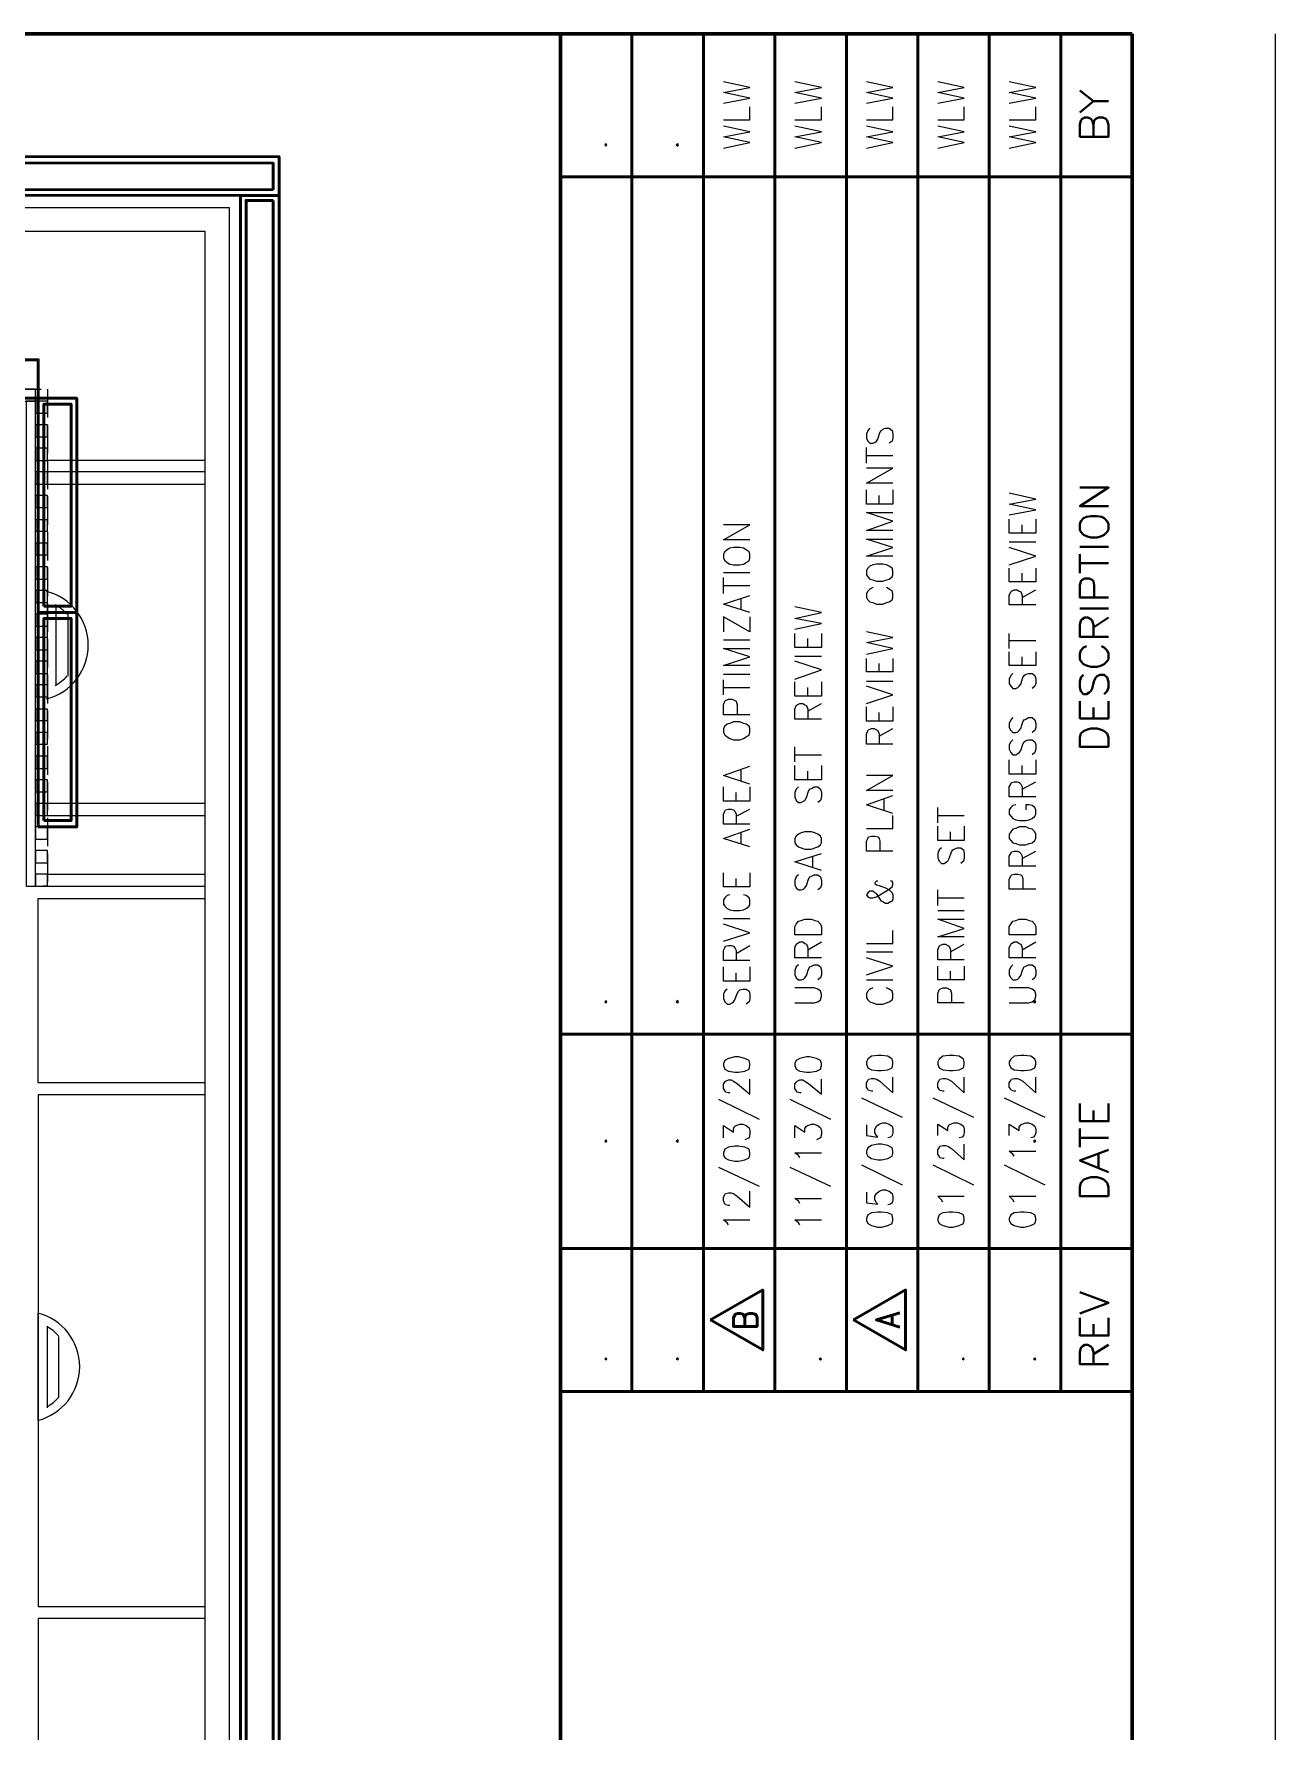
# Model space of a CAD drawing. Header units: inches. Extents: x 5 to 516, y -193 to 129.
# Drawn here: x 476.71 to 494.08, y -123.39 to -99.64 of the extents above; entities that cross this region are included whole.
import ezdxf

# ---------------------------------------------------------------- set-up
doc = ezdxf.new("R2010")
doc.units = ezdxf.units.IN
doc.header["$MEASUREMENT"] = 0
doc.linetypes.add('PDF_IMPORT', pattern=[1, 0.8, -0.2])
doc.layers.add('PDF10_Geometry', color=7, linetype='Continuous')

msp = doc.modelspace()

# ---------------------------------------------------------------- linework, layer by layer
at = {"layer": 'PDF10_Geometry', "lineweight": 60}
for points in [[(492.0841215, -99.6385468), (357.0896039, -99.6385468), (357.0896039, -189.6248923), (492.0841215, -189.6248923)], [(484.0844583, -99.6385333), (484.0844583, -189.6248788)], [(492.0841351, -99.6385333), (492.0841351, -189.6248788)]]:
    msp.add_lwpolyline(points, dxfattribs=at)
at = {"layer": 'PDF10_Geometry', "lineweight": 50}
for points in [[(485.0844185, -99.6385333), (485.0844185, -118.6377617)], [(486.0843779, -99.6385333), (486.0843779, -118.6377617)], [(487.0843373, -99.6385333), (487.0843373, -118.6377617)], [(488.0842967, -99.6385333), (488.0842967, -118.6377617)], [(489.0842561, -99.6385333), (489.0842561, -118.6377617)], [(490.0842155, -99.6385333), (490.0842155, -118.6377617)], [(491.0841757, -99.6385333), (491.0841757, -118.6377617)], [(484.0844583, -101.638452), (492.0841334, -101.638452)], [(484.0844583, -113.6379715), (492.0841334, -113.6379715)], [(484.0844583, -116.6378497), (492.0841334, -116.6378497)], [(486.6643543, -117.6078069), (486.6743539, -117.5678085), (486.6943531, -117.5578089), (486.7243519, -117.5478093), (486.7743499, -117.5478093), (486.8043487, -117.5578089), (486.8243478, -117.5678085), (486.8343474, -117.6078069), (486.8343474, -117.727802), (486.5043608, -117.727802), (486.5043608, -117.6078069), (486.52436, -117.5678085), (486.5343596, -117.5578089), (486.5643584, -117.5478093), (486.6043568, -117.5478093), (486.6343556, -117.5578089), (486.6443552, -117.5678085), (486.6643543, -117.6078069), (486.6643543, -117.727802)], [(488.8342662, -117.7377982), (488.5042796, -117.6378023), (488.8342662, -117.5378063)], [(488.7242707, -117.6977998), (488.7242707, -117.5678051)], [(484.0844583, -118.6377685), (492.0841334, -118.6377685)]]:
    msp.add_lwpolyline(points, dxfattribs=at)
at = {"layer": 'PDF10_Geometry', "lineweight": 13}
for points in [[(494.0840539, -99.6385333), (494.0840539, -189.6248788)], [(486.3643665, -100.6084973), (486.7343515, -100.5385001), (486.3643665, -100.4585034), (486.7343515, -100.3885062), (486.3643665, -100.3085094)], [(487.3643259, -100.6084973), (487.7343109, -100.5385001), (487.3643259, -100.4585034), (487.7343109, -100.3885062), (487.3643259, -100.3085094)], [(488.3642853, -100.6084973), (488.7342703, -100.5385001), (488.3642853, -100.4585034), (488.7342703, -100.3885062), (488.3642853, -100.3085094)], [(489.3642447, -100.6084973), (489.7342297, -100.5385001), (489.3642447, -100.4585034), (489.7342297, -100.3885062), (489.3642447, -100.3085094)], [(490.3642041, -100.6084973), (490.7341891, -100.5385001), (490.3642041, -100.4585034), (490.7341891, -100.3885062), (490.3642041, -100.3085094)], [(486.3643665, -100.8384845), (486.7343515, -100.8384845), (486.7343515, -100.6584918)], [(487.3643259, -100.8384845), (487.7343109, -100.8384845), (487.7343109, -100.6584918)], [(488.3642853, -100.8384845), (488.7342703, -100.8384845), (488.7342703, -100.6584918)], [(489.3642447, -100.8384845), (489.7342297, -100.8384845), (489.7342297, -100.6584918)], [(490.3642041, -100.8384845), (490.7341891, -100.8384845), (490.7341891, -100.6584918)], [(486.3643665, -101.2384683), (486.7343515, -101.1584715), (486.3643665, -101.0784748), (486.7343515, -101.0084776), (486.3643665, -100.9284809)], [(487.3643259, -101.2384683), (487.7343109, -101.1584715), (487.3643259, -101.0784748), (487.7343109, -101.0084776), (487.3643259, -100.9284809)], [(488.3642853, -101.2384683), (488.7342703, -101.1584715), (488.3642853, -101.0784748), (488.7342703, -101.0084776), (488.3642853, -100.9284809)], [(489.3642447, -101.2384683), (489.7342297, -101.1584715), (489.3642447, -101.0784748), (489.7342297, -101.0084776), (489.3642447, -100.9284809)], [(490.3642041, -101.2384683), (490.7341891, -101.1584715), (490.3642041, -101.0784748), (490.7341891, -101.0084776), (490.3642041, -100.9284809)], [(488.4142833, -105.1583091), (488.3842845, -105.1883079), (488.3642853, -105.2383058), (488.3642853, -105.2983034), (488.3842845, -105.3383018), (488.4142833, -105.3683006), (488.4542816, -105.3683006), (488.4842804, -105.358301), (488.5042796, -105.3383018), (488.5242788, -105.308303), (488.5542776, -105.2183067), (488.5742768, -105.1883079), (488.594276, -105.1683087), (488.6342743, -105.1583091), (488.6842723, -105.1583091), (488.7242707, -105.1883079), (488.7342703, -105.2383058), (488.7342703, -105.2983034), (488.7242707, -105.3383018), (488.6842723, -105.3683006)], [(488.3642853, -105.6482926), (488.3642853, -105.4283015)], [(488.3642853, -105.5382937), (488.7342703, -105.5382937)], [(488.7342703, -105.9282812), (488.3642853, -105.9282812), (488.7342703, -105.7182897), (488.3642853, -105.7182897)], [(488.7342703, -106.0182742), (488.7342703, -106.218266), (488.3642853, -106.218266), (488.3642853, -106.0182742)], [(488.544278, -106.218266), (488.544278, -106.0982709)], [(490.3642041, -106.3682633), (490.7341891, -106.2982662), (490.3642041, -106.2182694), (490.7341891, -106.1482723), (490.3642041, -106.0682755)], [(488.7342703, -106.5882544), (488.3642853, -106.5882544), (488.7342703, -106.4582597), (488.3642853, -106.3382646), (488.7342703, -106.3382646)], [(486.7343515, -106.7182457), (486.3643665, -106.7182457), (486.7343515, -106.5082543), (486.3643665, -106.5082543)], [(490.7341891, -106.4282609), (490.7341891, -106.6282528), (490.3642041, -106.6282528), (490.3642041, -106.4282609)], [(490.5441968, -106.6282528), (490.5441968, -106.5082577)], [(488.7342703, -106.9482398), (488.3642853, -106.9482398), (488.7342703, -106.8282447), (488.3642853, -106.7082495), (488.7342703, -106.7082495)], [(490.3642041, -106.7482479), (490.7341891, -106.7482479)], [(490.3642041, -107.0682349), (490.7341891, -106.9482398), (490.3642041, -106.8282447)], [(490.7341891, -107.1182329), (490.7341891, -107.3082252), (490.3642041, -107.3082252), (490.3642041, -107.1182329)], [(486.3643665, -107.1782271), (486.7343515, -107.1782271)], [(486.3643665, -107.4682187), (486.3643665, -107.2482276)], [(486.3643665, -107.3582198), (486.7343515, -107.3582198)], [(490.5441968, -107.3082252), (490.5441968, -107.18823)], [(486.7343515, -107.7382043), (486.3643665, -107.6182092), (486.7343515, -107.4982141)], [(486.6143564, -107.6882097), (486.6143564, -107.5382158)], [(488.4542816, -107.3882219), (488.4142833, -107.4082211), (488.3842845, -107.4382199), (488.3642853, -107.4682187), (488.3642853, -107.5282162), (488.3842845, -107.558215), (488.4142833, -107.5882138), (488.4542816, -107.5982134), (488.5042796, -107.6182126), (488.594276, -107.6182126), (488.6442739, -107.5982134), (488.6842723, -107.5882138), (488.7242707, -107.558215), (488.7342703, -107.5282162), (488.7342703, -107.4682187), (488.7242707, -107.4382199), (488.6842723, -107.4082211), (488.6442739, -107.3882219)], [(490.7341891, -107.6282122), (490.3642041, -107.6282122), (490.3642041, -107.4982175), (490.3842033, -107.4482195), (490.3942029, -107.4382199), (490.4342012, -107.4182207), (490.4741996, -107.4182207), (490.5041984, -107.4382199), (490.5241976, -107.4482195), (490.5441968, -107.4982175), (490.5441968, -107.6282122)], [(490.5441968, -107.5282162), (490.7341891, -107.4182207)], [(486.7343515, -107.7982019), (486.7343515, -108.0081934), (486.3643665, -107.7982019), (486.3643665, -108.0081934)], [(487.3643259, -107.9681984), (487.7343109, -107.8882016), (487.3643259, -107.8182045), (487.7343109, -107.7382077), (487.3643259, -107.658211)], [(487.7343109, -108.0281959), (487.7343109, -108.2281878), (487.3643259, -108.2281878), (487.3643259, -108.0281959)], [(488.3642853, -108.3181808), (488.7342703, -108.238184), (488.3642853, -108.1581873), (488.7342703, -108.0881901), (488.3642853, -108.0081934)], [(490.3642041, -108.238184), (490.3642041, -108.0281925)], [(486.3643665, -108.1181889), (486.7343515, -108.1181889)], [(486.7343515, -108.4781743), (486.3643665, -108.4781743), (486.7343515, -108.3581791), (486.3643665, -108.238184), (486.7343515, -108.238184)], [(487.5443186, -108.2281878), (487.5443186, -108.0981931)], [(490.3642041, -108.1281919), (490.7341891, -108.1281919)], [(490.7341891, -108.288182), (490.7341891, -108.4781743), (490.3642041, -108.4781743), (490.3642041, -108.288182)], [(487.3643259, -108.3481829), (487.7343109, -108.3481829)], [(487.3643259, -108.6681699), (487.7343109, -108.5381752), (487.3643259, -108.4181801)], [(488.7342703, -108.3781817), (488.7342703, -108.568174), (488.3642853, -108.568174), (488.3642853, -108.3781817)], [(488.544278, -108.568174), (488.544278, -108.4481789)], [(490.5441968, -108.4781743), (490.5441968, -108.3581791)], [(486.3643665, -108.5981694), (486.7343515, -108.5981694)], [(486.3643665, -108.888161), (486.3643665, -108.6781695)], [(486.3643665, -108.7881651), (486.7343515, -108.7881651)], [(487.7343109, -108.7081683), (487.7343109, -108.9081602), (487.3643259, -108.9081602), (487.3643259, -108.7081683)], [(487.5443186, -108.9081602), (487.5443186, -108.7881651)], [(488.3642853, -108.6981653), (488.7342703, -108.6981653)], [(488.3642853, -109.0081561), (488.7342703, -108.888161), (488.3642853, -108.7681659)], [(490.4142021, -108.5881732), (490.3842033, -108.618172), (490.3642041, -108.6681699), (490.3642041, -108.7281675), (490.3842033, -108.7681659), (490.4142021, -108.7981647), (490.4542004, -108.7981647), (490.4841992, -108.7881651), (490.5041984, -108.7681659), (490.5241976, -108.7381671), (490.5541964, -108.6481708), (490.5741956, -108.618172), (490.5941947, -108.5981728), (490.6341931, -108.5881732), (490.6841911, -108.5881732), (490.7241895, -108.618172), (490.7341891, -108.6681699), (490.7341891, -108.7281675), (490.7241895, -108.7681659), (490.6841911, -108.7981647)], [(486.7343515, -109.1681496), (486.3643665, -109.1681496), (486.3643665, -109.0281553), (486.3843657, -108.9781574), (486.3943653, -108.9681578), (486.4343637, -108.9481586), (486.4843616, -108.9481586), (486.52436, -108.9681578), (486.5443592, -108.9781574), (486.5543588, -109.0281553), (486.5543588, -109.1681496)], [(487.7343109, -109.2281472), (487.3643259, -109.2281472), (487.3643259, -109.0881529), (487.3843251, -109.0381549), (487.3943247, -109.0281553), (487.4343231, -109.0081561), (487.4743214, -109.0081561), (487.5043202, -109.0281553), (487.5243194, -109.0381549), (487.5443186, -109.0881529), (487.5443186, -109.2281472)], [(487.5443186, -109.1181483), (487.7343109, -109.0081527)], [(488.7342703, -109.0581507), (488.7342703, -109.2581426), (488.3642853, -109.2581426), (488.3642853, -109.0581507)], [(488.544278, -109.2581426), (488.544278, -109.1381475)], [(490.4142021, -109.208148), (490.3842033, -109.2381468), (490.3642041, -109.2881448), (490.3642041, -109.3481423), (490.3842033, -109.3881407), (490.4142021, -109.4181395), (490.4542004, -109.4181395), (490.4841992, -109.4081399), (490.5041984, -109.3881407), (490.5241976, -109.3581419), (490.5541964, -109.2681456), (490.5741956, -109.2381468), (490.5941947, -109.2281472), (490.6341931, -109.208148), (490.6841911, -109.208148), (490.7241895, -109.2381468), (490.7341891, -109.2881448), (490.7341891, -109.3481423), (490.7241895, -109.3881407), (490.6841911, -109.4181395)], [(488.7342703, -109.5781296), (488.3642853, -109.5781296), (488.3642853, -109.4381353), (488.3842845, -109.3881373), (488.3942841, -109.3781377), (488.4342825, -109.3581385), (488.4742808, -109.3581385), (488.5042796, -109.3781377), (488.5242788, -109.3881373), (488.544278, -109.4381353), (488.544278, -109.5781296)], [(488.544278, -109.4681375), (488.7342703, -109.3581419)], [(487.3643259, -109.8281228), (487.3643259, -109.6181314)], [(487.3643259, -109.7281269), (487.7343109, -109.7281269)], [(490.4142021, -109.518132), (490.3842033, -109.5481308), (490.3642041, -109.5881292), (490.3642041, -109.6481268), (490.3842033, -109.6981247), (490.4142021, -109.7281235), (490.4542004, -109.7281235), (490.4841992, -109.7081243), (490.5041984, -109.6981247), (490.5241976, -109.6681259), (490.5541964, -109.5781296), (490.5741956, -109.5481308), (490.5941947, -109.5281316), (490.6341931, -109.518132), (490.6841911, -109.518132), (490.7241895, -109.5481308), (490.7341891, -109.5881292), (490.7341891, -109.6481268), (490.7241895, -109.6981247), (490.6841911, -109.7281235)], [(486.7343515, -110.1381069), (486.3643665, -110.0181117), (486.7343515, -109.888117)], [(486.6143564, -110.0881123), (486.6143564, -109.9381184)], [(487.7343109, -109.8781174), (487.7343109, -110.0781093), (487.3643259, -110.0781093), (487.3643259, -109.8781174)], [(487.5443186, -110.0781093), (487.5443186, -109.9581142)], [(490.7341891, -109.7981207), (490.7341891, -109.9981125), (490.3642041, -109.9981125), (490.3642041, -109.7981207)], [(490.5441968, -109.9981125), (490.5441968, -109.8781174)], [(486.7343515, -110.1781052), (486.7343515, -110.3780971), (486.3643665, -110.3780971), (486.3643665, -110.1781052)], [(487.4143239, -110.1781052), (487.3843251, -110.208104), (487.3643259, -110.258102), (487.3643259, -110.3180995), (487.3843251, -110.3680975), (487.4143239, -110.3980963), (487.4543223, -110.3980963), (487.484321, -110.3780971), (487.5043202, -110.3680975), (487.5243194, -110.3280991), (487.5543182, -110.2381028), (487.5743174, -110.208104), (487.5943166, -110.1981044), (487.6343149, -110.1781052), (487.6843129, -110.1781052), (487.7243113, -110.208104), (487.7343109, -110.258102), (487.7343109, -110.3180995), (487.7243113, -110.3680975), (487.6843129, -110.3980963)], [(488.7342703, -110.2281066), (488.3642853, -110.2281066), (488.7342703, -110.0181151), (488.3642853, -110.0181151)], [(490.7341891, -110.3180995), (490.3642041, -110.3180995), (490.3642041, -110.1781052), (490.3842033, -110.1381069), (490.3942029, -110.1181077), (490.4342012, -110.1081081), (490.4741996, -110.1081081), (490.5041984, -110.1181077), (490.5241976, -110.1381069), (490.5441968, -110.1781052), (490.5441968, -110.3180995)], [(490.5441968, -110.2081074), (490.7341891, -110.1081115)], [(486.5443592, -110.3780971), (486.5443592, -110.258102)], [(488.7342703, -110.5480936), (488.3642853, -110.4280985), (488.7342703, -110.2981037)], [(488.6142751, -110.4980922), (488.6142751, -110.3480983)], [(490.4542004, -110.4280985), (490.4142021, -110.4380981), (490.3842033, -110.4680968), (490.3642041, -110.4980956), (490.3642041, -110.5580932), (490.3842033, -110.588092), (490.4142021, -110.6180908), (490.4542004, -110.6380899), (490.5041984, -110.6480895), (490.5941947, -110.6480895), (490.6441927, -110.6380899), (490.6841911, -110.6180908), (490.7241895, -110.588092), (490.7341891, -110.5580932), (490.7341891, -110.4980956), (490.7241895, -110.4680968), (490.6841911, -110.4380981), (490.6441927, -110.4280985), (490.5941947, -110.4280985), (490.5941947, -110.4980956)], [(486.7343515, -110.6980841), (486.3643665, -110.6980841), (486.3643665, -110.5580898), (486.3843657, -110.5180914), (486.3943653, -110.4980922), (486.4343637, -110.4880926), (486.4743621, -110.4880926), (486.5043608, -110.4980922), (486.52436, -110.5180914), (486.5443592, -110.5580898), (486.5443592, -110.6980841)], [(486.5443592, -110.588092), (486.7343515, -110.488096)], [(488.3642853, -110.7580817), (488.7342703, -110.7580817), (488.7342703, -110.578089)], [(489.3642447, -110.6780849), (489.3642447, -110.4680935)], [(489.3642447, -110.578089), (489.7342297, -110.578089)], [(486.7343515, -111.0180711), (486.3643665, -110.898076), (486.7343515, -110.7680813)], [(486.6143564, -110.9680765), (486.6143564, -110.8180826)], [(488.7342703, -111.0780687), (488.3642853, -111.0780687), (488.3642853, -110.9380744), (488.3842845, -110.898076), (488.3942841, -110.8780768), (488.4342825, -110.8680772), (488.4842804, -110.8680772), (488.5242788, -110.8780768), (488.544278, -110.898076), (488.5542776, -110.9380744), (488.5542776, -111.0780687)], [(489.7342297, -110.7280863), (489.7342297, -110.9280782), (489.3642447, -110.9280782), (489.3642447, -110.7280863)], [(489.5442374, -110.9280782), (489.5442374, -110.808083)], [(487.7343109, -111.3480611), (487.3643259, -111.228066), (487.7343109, -111.1080709)], [(487.6143158, -111.3080627), (487.6143158, -111.1480692)], [(489.4142427, -111.0280741), (489.3842439, -111.0580729), (489.3642447, -111.1080709), (489.3642447, -111.1680684), (489.3842439, -111.2180664), (489.4142427, -111.2480652), (489.454241, -111.2480652), (489.4842398, -111.228066), (489.504239, -111.2180664), (489.5242382, -111.178068), (489.554237, -111.0880717), (489.5742362, -111.0580729), (489.5942354, -111.0480733), (489.6342337, -111.0280741), (489.6842317, -111.0280741), (489.7242301, -111.0580729), (489.7342297, -111.1080709), (489.7342297, -111.1680684), (489.7242301, -111.2180664), (489.6842317, -111.2480652)], [(490.7341891, -111.2880635), (490.3642041, -111.2880635), (490.3642041, -111.1480692), (490.3842033, -111.1080709), (490.3942029, -111.0880717), (490.4342012, -111.0780721), (490.4741996, -111.0780721), (490.5041984, -111.0880717), (490.5241976, -111.1080709), (490.5441968, -111.1480692), (490.5441968, -111.2880635)], [(490.5441968, -111.1780646), (490.7341891, -111.0780687)], [(486.7343515, -111.3780565), (486.7343515, -111.5780484), (486.3643665, -111.5780484), (486.3643665, -111.3780565)], [(490.7341891, -111.6080505), (490.3642041, -111.6080505), (490.3642041, -111.4680562), (490.3842033, -111.4280579), (490.3942029, -111.4080587), (490.4342012, -111.3980591), (490.4841992, -111.3980591), (490.5241976, -111.4080587), (490.5441968, -111.4280579), (490.5541964, -111.4680562), (490.5541964, -111.6080505)], [(486.5443592, -111.5780484), (486.5443592, -111.4580533)], [(487.4143239, -111.4080587), (487.3843251, -111.4380575), (487.3643259, -111.4880554), (487.3643259, -111.548053), (487.3843251, -111.5880514), (487.4143239, -111.6180501), (487.4543223, -111.6180501), (487.484321, -111.6080505), (487.5043202, -111.5880514), (487.5243194, -111.5580526), (487.5543182, -111.4680562), (487.5743174, -111.4380575), (487.5943166, -111.4280579), (487.6343149, -111.4080587), (487.6843129, -111.4080587), (487.7243113, -111.4380575), (487.7343109, -111.4880554), (487.7343109, -111.548053), (487.7243113, -111.5880514), (487.6843129, -111.6180501)], [(488.5242788, -111.4980516), (488.5042796, -111.4980516), (488.4842804, -111.5180508), (488.4842804, -111.5280504), (488.5042796, -111.5480496), (488.544278, -111.5580492), (488.6342743, -111.588048), (488.6842723, -111.6180468), (488.7242707, -111.6580451), (488.7342703, -111.6880439), (488.7342703, -111.7480415), (488.7242707, -111.7780403), (488.7042715, -111.7880398), (488.6642731, -111.808039), (488.6342743, -111.808039), (488.594276, -111.7880398), (488.5742768, -111.7780403), (488.5042796, -111.6680447), (488.4842804, -111.6580451), (488.4542816, -111.6380459), (488.4142833, -111.6380459), (488.3842845, -111.6580451), (488.3642853, -111.6880439), (488.3842845, -111.7180427), (488.4142833, -111.7280423), (488.4542816, -111.7280423), (488.5042796, -111.7180427), (488.5542776, -111.6880439), (488.6842723, -111.6080472), (488.7242707, -111.5780484), (488.7342703, -111.5480496), (488.7342703, -111.5180508), (488.7242707, -111.4980516), (488.7042715, -111.4980516)], [(489.3642447, -111.8380378), (489.3642447, -111.6180468)], [(486.4543629, -111.6880473), (486.4143645, -111.6980469), (486.3843657, -111.7280457), (486.3643665, -111.7580445), (486.3643665, -111.818042), (486.3843657, -111.8480408), (486.4143645, -111.8780396), (486.4543629, -111.8980388), (486.5043608, -111.9080384), (486.5943572, -111.9080384), (486.6443552, -111.8980388), (486.6843535, -111.8780396), (486.7243519, -111.8480408), (486.7343515, -111.818042), (486.7343515, -111.7580445), (486.7243519, -111.7280457), (486.6843535, -111.6980469), (486.6443552, -111.6880473)], [(489.3642447, -111.7280457), (489.7342297, -111.7280457)], [(486.3643665, -112.0180305), (486.7343515, -112.0180305)], [(486.3643665, -112.3380175), (486.7343515, -112.2180224), (486.3643665, -112.0980273)], [(489.3642447, -111.9080384), (489.7342297, -111.9080384)], [(489.7342297, -112.2780199), (489.3642447, -112.2780199), (489.7342297, -112.1580248), (489.3642447, -112.0280301), (489.7342297, -112.0280301)], [(487.7343109, -112.5680116), (487.3643259, -112.5680116), (487.3643259, -112.4280172), (487.3843251, -112.3780193), (487.3943247, -112.3680197), (487.4343231, -112.3480205), (487.4743214, -112.3480205), (487.5043202, -112.3680197), (487.5243194, -112.3780193), (487.5443186, -112.4280172), (487.5443186, -112.5680116)], [(487.5443186, -112.4580126), (487.7343109, -112.3480171)], [(488.3642853, -112.3680197), (488.7342703, -112.3680197), (488.7342703, -112.188027)], [(490.7341891, -112.5680116), (490.3642041, -112.5680116), (490.3642041, -112.4280172), (490.3842033, -112.3780193), (490.3942029, -112.3680197), (490.4342012, -112.3480205), (490.4741996, -112.3480205), (490.5041984, -112.3680197), (490.5241976, -112.3780193), (490.5441968, -112.4280172), (490.5441968, -112.5680116)], [(490.5441968, -112.4580126), (490.7341891, -112.3480171)], [(486.7343515, -112.6080099), (486.3643665, -112.6080099), (486.3643665, -112.4680156), (486.3843657, -112.4280172), (486.3943653, -112.4080181), (486.4343637, -112.3980185), (486.4743621, -112.3980185), (486.5043608, -112.4080181), (486.52436, -112.4280172), (486.5443592, -112.4680156), (486.5443592, -112.6080099)], [(486.5443592, -112.508014), (486.7343515, -112.3980185)], [(488.3642853, -112.4880148), (488.7342703, -112.4880148)], [(488.3642853, -112.8080018), (488.7342703, -112.6880067), (488.3642853, -112.5680116)], [(489.7342297, -112.598007), (489.3642447, -112.598007), (489.3642447, -112.4580126), (489.3842439, -112.4080147), (489.3942435, -112.3980151), (489.4342418, -112.3780159), (489.4742402, -112.3780159), (489.504239, -112.3980151), (489.5242382, -112.4080147), (489.5442374, -112.4580126), (489.5442374, -112.598007)], [(489.5442374, -112.4880148), (489.7342297, -112.3780193)], [(486.7343515, -112.6980029), (486.7343515, -112.8979948), (486.3643665, -112.8979948), (486.3643665, -112.6980029)], [(486.5443592, -112.8979948), (486.5443592, -112.7779996)], [(487.4143239, -112.6680075), (487.3843251, -112.6980063), (487.3643259, -112.7480043), (487.3643259, -112.8080018), (487.3843251, -112.8480002), (487.4143239, -112.877999), (487.4543223, -112.877999), (487.484321, -112.8679994), (487.5043202, -112.8480002), (487.5243194, -112.8180014), (487.5543182, -112.7280051), (487.5743174, -112.6980063), (487.5943166, -112.6880067), (487.6343149, -112.6680075), (487.6843129, -112.6680075), (487.7243113, -112.6980063), (487.7343109, -112.7480043), (487.7343109, -112.8080018), (487.7243113, -112.8480002), (487.6843129, -112.877999)], [(489.7342297, -112.6880033), (489.7342297, -112.8779956), (489.3642447, -112.8779956), (489.3642447, -112.6880033)], [(489.5442374, -112.8779956), (489.5442374, -112.7580005)], [(490.4142021, -112.6680075), (490.3842033, -112.6980063), (490.3642041, -112.7480043), (490.3642041, -112.8080018), (490.3842033, -112.8480002), (490.4142021, -112.877999), (490.4542004, -112.877999), (490.4841992, -112.8679994), (490.5041984, -112.8480002), (490.5241976, -112.8180014), (490.5541964, -112.7280051), (490.5741956, -112.6980063), (490.5941947, -112.6880067), (490.6341931, -112.6680075), (490.6841911, -112.6680075), (490.7241895, -112.6980063), (490.7341891, -112.7480043), (490.7341891, -112.8080018), (490.7241895, -112.8480002), (490.6841911, -112.877999)], [(486.4143645, -113.0079937), (486.3843657, -113.0379925), (486.3643665, -113.0779909), (486.3643665, -113.1379884), (486.3843657, -113.1879864), (486.4143645, -113.2179852), (486.4543629, -113.2179852), (486.4843616, -113.197986), (486.5043608, -113.1879864), (486.52436, -113.1579876), (486.5543588, -113.0679913), (486.574358, -113.0379925), (486.5943572, -113.0179933), (486.6343556, -113.0079937), (486.6843535, -113.0079937), (486.7243519, -113.0379925), (486.7343515, -113.0779909), (486.7343515, -113.1379884), (486.7243519, -113.1879864), (486.6843535, -113.2179852)], [(487.3643259, -113.1979826), (487.6343149, -113.1979826), (487.6843129, -113.187983), (487.7243113, -113.1579842), (487.7343109, -113.1079862), (487.7343109, -113.0779875), (487.7243113, -113.0379891), (487.6843129, -113.0079903), (487.6343149, -112.9879911), (487.3643259, -112.9879911)], [(488.3642853, -112.8779956), (488.7342703, -112.8779956)], [(488.4542816, -112.9879945), (488.4142833, -113.0079937), (488.3842845, -113.0379925), (488.3642853, -113.0679913), (488.3642853, -113.1279888), (488.3842845, -113.1579876), (488.4142833, -113.1879864), (488.4542816, -113.197986), (488.5042796, -113.2179852), (488.594276, -113.2179852), (488.6442739, -113.197986), (488.6842723, -113.1879864), (488.7242707, -113.1579876), (488.7342703, -113.1279888), (488.7342703, -113.0679913), (488.7242707, -113.0379925), (488.6842723, -113.0079937), (488.6442739, -112.9879945)], [(489.7342297, -113.1979826), (489.3642447, -113.1979826), (489.3642447, -113.0679879), (489.3842439, -113.0179899), (489.3942435, -113.0079903), (489.4342418, -112.9879911), (489.4842398, -112.9879911), (489.5242382, -113.0079903), (489.5442374, -113.0179899), (489.554237, -113.0679879), (489.554237, -113.1979826)], [(490.3642041, -113.1979826), (490.6341931, -113.1979826), (490.6841911, -113.187983), (490.7241895, -113.1579842), (490.7341891, -113.1079862), (490.7341891, -113.0779875), (490.7241895, -113.0379891), (490.6841911, -113.0079903), (490.6341931, -112.9879911), (490.3642041, -112.9879911)], [(488.4542816, -114.437939), (488.4342825, -114.437939), (488.3942841, -114.4279394), (488.3842845, -114.4079402), (488.3642853, -114.3779415), (488.3642853, -114.3179439), (488.3842845, -114.2879451), (488.3942841, -114.2679459), (488.4342825, -114.2579463), (488.4742808, -114.2579463), (488.5042796, -114.2679459), (488.5542776, -114.2979447), (488.7342703, -114.4579382), (488.7342703, -114.2379471)], [(489.454241, -114.437939), (489.4342418, -114.437939), (489.3942435, -114.4279394), (489.3842439, -114.4079402), (489.3642447, -114.3779415), (489.3642447, -114.3179439), (489.3842439, -114.2879451), (489.3942435, -114.2679459), (489.4342418, -114.2579463), (489.4742402, -114.2579463), (489.504239, -114.2679459), (489.554237, -114.2979447), (489.7342297, -114.4579382), (489.7342297, -114.2379471)], [(490.4542004, -114.437939), (490.4342012, -114.437939), (490.3942029, -114.4279394), (490.3842033, -114.4079402), (490.3642041, -114.3779415), (490.3642041, -114.3179439), (490.3842033, -114.2879451), (490.3942029, -114.2679459), (490.4342012, -114.2579463), (490.4741996, -114.2579463), (490.5041984, -114.2679459), (490.5541964, -114.2979447), (490.7341891, -114.4579382), (490.7341891, -114.2379471)], [(486.4543629, -114.4579314), (486.4343637, -114.4579314), (486.3943653, -114.4479318), (486.3843657, -114.4279326), (486.3643665, -114.3979339), (486.3643665, -114.3379363), (486.3843657, -114.3079375), (486.3943653, -114.2979379), (486.4343637, -114.2779387), (486.4743621, -114.2779387), (486.5043608, -114.2979379), (486.5543588, -114.3279367), (486.7343515, -114.4779306), (486.7343515, -114.2679391)], [(487.4543223, -114.4579314), (487.4343231, -114.4579314), (487.3943247, -114.4479318), (487.3843251, -114.4279326), (487.3643259, -114.3979339), (487.3643259, -114.3379363), (487.3843251, -114.3079375), (487.3943247, -114.2979379), (487.4343231, -114.2779387), (487.4743214, -114.2779387), (487.5043202, -114.2979379), (487.5543182, -114.3279367), (487.7343109, -114.4779306), (487.7343109, -114.2679391)], [(486.2943694, -114.5479312), (486.8643462, -114.8279198)], [(487.2943288, -114.5479312), (487.8643056, -114.8279198)], [(488.2942881, -114.527932), (488.864265, -114.797921)], [(489.2942475, -114.527932), (489.8642244, -114.797921)], [(490.2942069, -114.527932), (490.8641838, -114.797921)], [(486.3643665, -115.0879092), (486.3643665, -114.9179161), (486.5043608, -115.0079125), (486.5043608, -114.9579145), (486.52436, -114.9279157), (486.5443592, -114.9179161), (486.5943572, -114.8979169), (486.6343556, -114.8979169), (486.6843535, -114.9179161), (486.7243519, -114.9479149), (486.7343515, -114.9879133), (486.7343515, -115.0379113), (486.7243519, -115.0879092), (486.7043527, -115.0979088), (486.6643543, -115.117908)], [(487.3643259, -115.0879092), (487.3643259, -114.9179161), (487.5043202, -115.0079125), (487.5043202, -114.9579145), (487.5243194, -114.9279157), (487.5443186, -114.9179161), (487.5943166, -114.8979169), (487.6343149, -114.8979169), (487.6843129, -114.9179161), (487.7243113, -114.9479149), (487.7343109, -114.9879133), (487.7343109, -115.0379113), (487.7243113, -115.0879092), (487.7043121, -115.0979088), (487.6643137, -115.117908)], [(488.3642853, -114.9079165), (488.3642853, -115.0579104), (488.5242788, -115.0779096), (488.5042796, -115.0579104), (488.4842804, -115.0179121), (488.4842804, -114.9679141), (488.5042796, -114.9279157), (488.544278, -114.8979169), (488.594276, -114.8779178), (488.6342743, -114.8779178), (488.6842723, -114.8979169), (488.7242707, -114.9279157), (488.7342703, -114.9679141), (488.7342703, -115.0179121), (488.7242707, -115.0579104), (488.7042715, -115.0779096), (488.6642731, -115.0879092)], [(489.3642447, -115.0579071), (489.3642447, -114.8979136), (489.504239, -114.9879099), (489.504239, -114.9379119), (489.5242382, -114.9079131), (489.5442374, -114.8979136), (489.5942354, -114.8779144), (489.6342337, -114.8779144), (489.6842317, -114.8979136), (489.7242301, -114.9279123), (489.7342297, -114.9679107), (489.7342297, -115.0179087), (489.7242301, -115.0579071), (489.7042309, -115.0779062), (489.6642325, -115.0879058)], [(490.3642041, -115.0579071), (490.3642041, -114.8979136), (490.5041984, -114.9879099), (490.5041984, -114.9379119), (490.5241976, -114.9079131), (490.5441968, -114.8979136), (490.5941947, -114.8779144), (490.6341931, -114.8779144), (490.6841911, -114.8979136), (490.7241895, -114.9279123), (490.7341891, -114.9679107), (490.7341891, -115.0179087), (490.7241895, -115.0579071), (490.7041903, -115.0779062), (490.6641919, -115.0879058)], [(489.454241, -115.3778941), (489.4342418, -115.3778941), (489.3942435, -115.3678945), (489.3842439, -115.3478953), (489.3642447, -115.3178965), (489.3642447, -115.2578989), (489.3842439, -115.2279002), (489.3942435, -115.207901), (489.4342418, -115.1979014), (489.4742402, -115.1979014), (489.504239, -115.207901), (489.554237, -115.2378997), (489.7342297, -115.3978932), (489.7342297, -115.1779022)], [(487.4343231, -115.3678979), (487.4143239, -115.3378991), (487.3643259, -115.2979007), (487.7343109, -115.2979007)], [(490.4342012, -115.3478987), (490.4142021, -115.3178999), (490.3642041, -115.2779015), (490.7341891, -115.2779015)], [(486.2943694, -115.4978892), (486.8643462, -115.7678782)], [(487.2943288, -115.4978892), (487.8643056, -115.7678782)], [(488.2942881, -115.4678938), (488.864265, -115.7478824)], [(489.2942475, -115.4678938), (489.8642244, -115.7478824)], [(490.2942069, -115.4678938), (490.8641838, -115.7478824)], [(486.4543629, -116.037874), (486.4343637, -116.037874), (486.3943653, -116.0278744), (486.3843657, -116.0078753), (486.3643665, -115.9778765), (486.3643665, -115.9178789), (486.3843657, -115.8878801), (486.3943653, -115.8678809), (486.4343637, -115.8578813), (486.4743621, -115.8578813), (486.5043608, -115.8678809), (486.5543588, -115.9078793), (486.7343515, -116.0578732), (486.7343515, -115.8378822)], [(488.3642853, -115.8478784), (488.3642853, -115.9978723), (488.5242788, -116.0178715), (488.5042796, -115.9978723), (488.4842804, -115.9578739), (488.4842804, -115.9078759), (488.5042796, -115.8678776), (488.544278, -115.8378788), (488.594276, -115.8178796), (488.6342743, -115.8178796), (488.6842723, -115.8378788), (488.7242707, -115.8678776), (488.7342703, -115.9078759), (488.7342703, -115.9578739), (488.7242707, -115.9978723), (488.7042715, -116.0178715), (488.6642731, -116.0278711)], [(489.4342418, -115.9878727), (489.4142427, -115.9578739), (489.3642447, -115.9078759), (489.7342297, -115.9078759)], [(490.4342012, -115.9878727), (490.4142021, -115.9578739), (490.3642041, -115.9078759), (490.7341891, -115.9078759)], [(487.4343231, -116.0078719), (487.4143239, -115.9778731), (487.3643259, -115.9378747), (487.7343109, -115.9378747)], [(486.4343637, -116.3078597), (486.4143645, -116.2778609), (486.3643665, -116.2378625), (486.7343515, -116.2378625)], [(487.4343231, -116.3078597), (487.4143239, -116.2778609), (487.3643259, -116.2378625), (487.7343109, -116.2378625)]]:
    msp.add_lwpolyline(points, dxfattribs=at)
at = {"layer": 'PDF10_Geometry', "lineweight": 40}
for points in [[(491.3541647, -100.4285046), (491.544157, -100.5784985)], [(491.3541647, -100.7384886), (491.544157, -100.5784951), (491.7541485, -100.5784951)], [(491.544157, -100.9084851), (491.5541566, -100.8484875), (491.5741558, -100.8284883), (491.6141542, -100.8084891), (491.6741517, -100.8084891), (491.7141501, -100.8284883), (491.7341493, -100.8484875), (491.7541485, -100.9084851), (491.7541485, -101.0784782), (491.3541647, -101.0784782), (491.3541647, -100.9084851), (491.3641643, -100.8484875), (491.3841635, -100.8284883), (491.4241619, -100.8084891), (491.4641603, -100.8084891), (491.5041586, -100.8284883), (491.5241578, -100.8484875), (491.544157, -100.9084851), (491.544157, -101.0784782)], [(491.7541485, -106.2482682), (491.3541647, -106.2482682), (491.7541485, -105.9882788), (491.3541647, -105.9882788)], [(491.3541647, -106.8182417), (491.7541485, -106.8182417)], [(491.3541647, -107.18823), (491.3541647, -106.918241)], [(491.3541647, -107.0482357), (491.7541485, -107.0482357)], [(491.7541485, -107.5282162), (491.3541647, -107.5282162), (491.3541647, -107.3582231), (491.3641643, -107.2982256), (491.3841635, -107.2782264), (491.4241619, -107.2582272), (491.4841594, -107.2582272), (491.5241578, -107.2782264), (491.544157, -107.2982256), (491.5541566, -107.3582231), (491.5541566, -107.5282162)], [(491.3541647, -107.6782068), (491.7541485, -107.6782068)], [(491.7541485, -108.0781905), (491.3541647, -108.0781905), (491.3541647, -107.9081974), (491.3641643, -107.8481999), (491.3841635, -107.8282007), (491.4241619, -107.8082015), (491.4641603, -107.8082015), (491.5041586, -107.8282007), (491.5241578, -107.8481999), (491.544157, -107.9081974), (491.544157, -108.0781905)], [(491.544157, -107.9481992), (491.7541485, -107.8082049)], [(491.4441611, -108.2081886), (491.4041627, -108.2281878), (491.3641643, -108.2681862), (491.3541647, -108.3081846), (491.3541647, -108.3881813), (491.3641643, -108.4181801), (491.4041627, -108.4581785), (491.4441611, -108.4781777), (491.5041586, -108.4981768), (491.594155, -108.4981768), (491.6541525, -108.4781777), (491.6941509, -108.4581785), (491.7341493, -108.4181801), (491.7541485, -108.3881813), (491.7541485, -108.3081846), (491.7341493, -108.2681862), (491.6941509, -108.2281878), (491.6541525, -108.2081886)], [(491.4041627, -108.6081724), (491.3641643, -108.6481708), (491.3541647, -108.7081683), (491.3541647, -108.7881651), (491.3641643, -108.838163), (491.4041627, -108.8781614), (491.4441611, -108.8781614), (491.4841594, -108.8581622), (491.5041586, -108.838163), (491.5241578, -108.7981647), (491.5541566, -108.6881691), (491.5741558, -108.6481708), (491.594155, -108.6281716), (491.6341534, -108.6081724), (491.6941509, -108.6081724), (491.7341493, -108.6481708), (491.7541485, -108.7081683), (491.7541485, -108.7881651), (491.7341493, -108.838163), (491.6941509, -108.8781614)], [(491.7541485, -108.978154), (491.7541485, -109.2181442), (491.3541647, -109.2181442), (491.3541647, -108.978154)], [(491.544157, -109.2181442), (491.544157, -109.0681503)], [(491.7541485, -114.6079253), (491.7541485, -114.8579152), (491.3541647, -114.8579152), (491.3541647, -114.6079253)], [(491.544157, -114.8579152), (491.544157, -114.7079213)], [(491.3541647, -115.2179006), (491.3541647, -114.9579111)], [(491.3541647, -115.0879092), (491.7541485, -115.0879092)], [(491.7541485, -115.5678897), (491.3541647, -115.4078962), (491.7541485, -115.2579023)], [(491.6141542, -115.5078922), (491.6141542, -115.3178999)], [(491.3541647, -117.5478093), (491.7541485, -117.3978154), (491.3541647, -117.2478215)], [(491.7541485, -117.6078035), (491.7541485, -117.8577933), (491.3541647, -117.8577933), (491.3541647, -117.6078035)], [(491.544157, -117.8577933), (491.544157, -117.6977998)], [(491.7541485, -118.2577771), (491.3541647, -118.2577771), (491.3541647, -118.087784), (491.3641643, -118.0277864), (491.3841635, -118.0077873), (491.4241619, -117.9877881), (491.4641603, -117.9877881), (491.5041586, -118.0077873), (491.5241578, -118.0277864), (491.544157, -118.087784), (491.544157, -118.2577771)], [(491.544157, -118.1177896), (491.7541485, -117.9877948)]]:
    msp.add_lwpolyline(points, dxfattribs=at)
at = {"layer": 'PDF10_Geometry', "lineweight": 13}
for points in [[(484.7044339, -101.1884737), (484.7244331, -101.2084729), (484.7344327, -101.1884737), (484.7244331, -101.1784741)], [(485.7043933, -101.1884737), (485.7243925, -101.2084729), (485.7343921, -101.1884737), (485.7243925, -101.1784741)], [(476.7347551, -104.7783245), (476.7347551, -104.6083314), (476.564762, -104.6083314), (476.564762, -104.7783245)], [(476.7347551, -104.7783245), (476.6047603, -104.7783245), (476.6047603, -111.5680488), (476.7347551, -111.5680488)], [(476.7347551, -104.948321), (476.9047481, -104.948321), (476.9047481, -104.7783279), (476.7347551, -104.7783279)], [(476.7347551, -105.2783042), (476.9047481, -105.2783042), (476.9047481, -105.1083111), (476.7347551, -105.1083111)], [(476.7347551, -105.6082942), (476.9047481, -105.6082942), (476.9047481, -105.4383011), (476.7347551, -105.4383011)], [(476.7347551, -105.9382774), (476.9047481, -105.9382774), (476.9047481, -105.7682843), (476.7347551, -105.7682843)], [(476.7347551, -106.2682674), (476.9047481, -106.2682674), (476.9047481, -106.0982743), (476.7347551, -106.0982743)], [(476.7347551, -106.5982506), (476.9047481, -106.5982506), (476.9047481, -106.4382571), (476.7347551, -106.4382571)], [(476.7347551, -106.9282406), (476.9047481, -106.9282406), (476.9047481, -106.7682471), (476.7347551, -106.7682471)], [(486.3643665, -106.9782352), (486.3843657, -107.008234), (486.4143645, -107.0382327), (486.4543629, -107.0582319), (486.5043608, -107.0682315), (486.5943572, -107.0682315), (486.6443552, -107.0582319), (486.6843535, -107.0382327), (486.7243519, -107.008234), (486.7343515, -106.9782352), (486.7343515, -106.9182376), (486.7243519, -106.8882388), (486.6843535, -106.8582401), (486.6443552, -106.8382409), (486.5943572, -106.8282413), (486.5043608, -106.8282413), (486.4543629, -106.8382409), (486.4143645, -106.8582401), (486.3843657, -106.8882388), (486.3643665, -106.9182376)], [(476.7347551, -107.2682268), (476.9047481, -107.2682268), (476.9047481, -107.0982337), (476.7347551, -107.0982337)], [(488.3642853, -107.2082292), (488.3842845, -107.238228), (488.4142833, -107.2682268), (488.4542816, -107.2782264), (488.5042796, -107.2982256), (488.594276, -107.2982256), (488.6442739, -107.2782264), (488.6842723, -107.2682268), (488.7242707, -107.238228), (488.7342703, -107.2082292), (488.7342703, -107.1482317), (488.7242707, -107.1182329), (488.6842723, -107.0882341), (488.6442739, -107.0682349), (488.594276, -107.0582353), (488.5042796, -107.0582353), (488.4542816, -107.0682349), (488.4142833, -107.0882341), (488.3842845, -107.1182329), (488.3642853, -107.1482317)], [(476.7347551, -107.59821), (476.9047481, -107.59821), (476.9047481, -107.4282169), (476.7347551, -107.4282169)], [(476.7347551, -107.9282), (476.9047481, -107.9282), (476.9047481, -107.7582069), (476.7347551, -107.7582069)], [(476.7347551, -108.2581832), (476.9047481, -108.2581832), (476.9047481, -108.0881901), (476.7347551, -108.0881901)], [(476.7347551, -108.5881732), (476.9047481, -108.5881732), (476.9047481, -108.4181801), (476.7347551, -108.4181801)], [(476.7347551, -108.9181564), (476.9047481, -108.9181564), (476.9047481, -108.7481633), (476.7347551, -108.7481633)], [(476.7347551, -109.2481464), (476.9047481, -109.2481464), (476.9047481, -109.0881529), (476.7347551, -109.0881529)], [(486.3643665, -109.4181361), (486.3843657, -109.4481349), (486.4143645, -109.4781337), (486.4543629, -109.4981328), (486.5043608, -109.518132), (486.5943572, -109.518132), (486.6443552, -109.4981328), (486.6843535, -109.4781337), (486.7243519, -109.4481349), (486.7343515, -109.4181361), (486.7343515, -109.3581385), (486.7243519, -109.3281397), (486.6843535, -109.298141), (486.6443552, -109.2881414), (486.5943572, -109.2681422), (486.5043608, -109.2681422), (486.4543629, -109.2881414), (486.4143645, -109.298141), (486.3843657, -109.3281397), (486.3643665, -109.3581385)], [(476.7347551, -109.5781296), (476.9047481, -109.5781296), (476.9047481, -109.4181361), (476.7347551, -109.4181361)], [(476.7347551, -109.9181158), (476.9047481, -109.9181158), (476.9047481, -109.7481227), (476.7347551, -109.7481227)], [(476.7347551, -110.2481058), (476.9047481, -110.2481058), (476.9047481, -110.0781127), (476.7347551, -110.0781127)], [(476.7347551, -110.578089), (476.9047481, -110.578089), (476.9047481, -110.4080959), (476.7347551, -110.4080959)], [(476.7347551, -110.908079), (476.9047481, -110.908079), (476.9047481, -110.7380859), (476.7347551, -110.7380859)], [(487.3643259, -110.9580736), (487.3843251, -110.9880723), (487.4143239, -111.0180711), (487.4543223, -111.0280707), (487.5043202, -111.0480699), (487.5943166, -111.0480699), (487.6443145, -111.0280707), (487.6843129, -111.0180711), (487.7243113, -110.9880723), (487.7343109, -110.9580736), (487.7343109, -110.898076), (487.7243113, -110.8680772), (487.6843129, -110.8380784), (487.6443145, -110.8180792), (487.5943166, -110.8080796), (487.5043202, -110.8080796), (487.4543223, -110.8180792), (487.4143239, -110.8380784), (487.3843251, -110.8680772), (487.3643259, -110.898076)], [(490.3642041, -110.898076), (490.3842033, -110.9280748), (490.4142021, -110.9580736), (490.4542004, -110.9680731), (490.5041984, -110.9880723), (490.5941947, -110.9880723), (490.6441927, -110.9680731), (490.6841911, -110.9580736), (490.7241895, -110.9280748), (490.7341891, -110.898076), (490.7341891, -110.8380784), (490.7241895, -110.8080796), (490.6841911, -110.7680813), (490.6441927, -110.7580817), (490.5941947, -110.7380825), (490.5041984, -110.7380825), (490.4542004, -110.7580817), (490.4142021, -110.7680813), (490.3842033, -110.8080796), (490.3642041, -110.8380784)], [(476.7347551, -111.2380622), (476.9047481, -111.2380622), (476.9047481, -111.0680691), (476.7347551, -111.0680691)], [(476.7347551, -111.5680522), (476.9047481, -111.5680522), (476.9047481, -111.3980591), (476.7347551, -111.3980591)], [(487.7343109, -112.2480246), (487.3643259, -112.2480246), (487.3643259, -112.138029), (487.3843251, -112.0980307), (487.4143239, -112.0580323), (487.4543223, -112.0480327), (487.5043202, -112.0280335), (487.5943166, -112.0280335), (487.6443145, -112.0480327), (487.6843129, -112.0580323), (487.7243113, -112.0980307), (487.7343109, -112.138029)], [(490.7341891, -112.2480246), (490.3642041, -112.2480246), (490.3642041, -112.138029), (490.3842033, -112.0980307), (490.4142021, -112.0580323), (490.4542004, -112.0480327), (490.5041984, -112.0280335), (490.5941947, -112.0280335), (490.6441927, -112.0480327), (490.6841911, -112.0580323), (490.7241895, -112.0980307), (490.7341891, -112.138029)], [(484.7044339, -113.1879864), (484.7244331, -113.197986), (484.7344327, -113.1879864), (484.7244331, -113.1679872)], [(485.7043933, -113.1879864), (485.7243925, -113.197986), (485.7343921, -113.1879864), (485.7243925, -113.1679872)], [(490.7041903, -113.1879864), (490.7241895, -113.197986), (490.7341891, -113.1879864), (490.7241895, -113.1679872)], [(486.3643665, -114.0779536), (486.3843657, -114.1279516), (486.4343637, -114.1579504), (486.52436, -114.16795), (486.574358, -114.16795), (486.6643543, -114.1579504), (486.7243519, -114.1279516), (486.7343515, -114.0779536), (486.7343515, -114.0479549), (486.7243519, -114.0079565), (486.6643543, -113.9779577), (486.574358, -113.9579585), (486.52436, -113.9579585), (486.4343637, -113.9779577), (486.3843657, -114.0079565), (486.3643665, -114.0479549)], [(487.3643259, -114.0779536), (487.3843251, -114.1279516), (487.4343231, -114.1579504), (487.5243194, -114.16795), (487.5743174, -114.16795), (487.6643137, -114.1579504), (487.7243113, -114.1279516), (487.7343109, -114.0779536), (487.7343109, -114.0479549), (487.7243113, -114.0079565), (487.6643137, -113.9779577), (487.5743174, -113.9579585), (487.5243194, -113.9579585), (487.4343231, -113.9779577), (487.3843251, -114.0079565), (487.3643259, -114.0479549)], [(488.3642853, -114.0579477), (488.3842845, -114.1079456), (488.4342825, -114.1379444), (488.5242788, -114.147944), (488.5742768, -114.147944), (488.6642731, -114.1379444), (488.7242707, -114.1079456), (488.7342703, -114.0579477), (488.7342703, -114.0279489), (488.7242707, -113.9879505), (488.6642731, -113.9479521), (488.5742768, -113.9379525), (488.5242788, -113.9379525), (488.4342825, -113.9479521), (488.3842845, -113.9879505), (488.3642853, -114.0279489)], [(489.3642447, -114.0579477), (489.3842439, -114.1079456), (489.4342418, -114.1379444), (489.5242382, -114.147944), (489.5742362, -114.147944), (489.6642325, -114.1379444), (489.7242301, -114.1079456), (489.7342297, -114.0579477), (489.7342297, -114.0279489), (489.7242301, -113.9879505), (489.6642325, -113.9479521), (489.5742362, -113.9379525), (489.5242382, -113.9379525), (489.4342418, -113.9479521), (489.3842439, -113.9879505), (489.3642447, -114.0279489)], [(490.3642041, -114.0579477), (490.3842033, -114.1079456), (490.4342012, -114.1379444), (490.5241976, -114.147944), (490.5741956, -114.147944), (490.6641919, -114.1379444), (490.7241895, -114.1079456), (490.7341891, -114.0579477), (490.7341891, -114.0279489), (490.7241895, -113.9879505), (490.6641919, -113.9479521), (490.5741956, -113.9379525), (490.5241976, -113.9379525), (490.4342012, -113.9479521), (490.3842033, -113.9879505), (490.3642041, -114.0279489)], [(484.7044339, -115.1379038), (484.7244331, -115.1479034), (484.7344327, -115.1379038), (484.7244331, -115.1179046)], [(485.7043933, -115.1379038), (485.7243925, -115.1479034), (485.7343921, -115.1379038), (485.7243925, -115.1179046)], [(488.3642853, -115.3079003), (488.3842845, -115.3478987), (488.4342825, -115.3778974), (488.5242788, -115.3978966), (488.5742768, -115.3978966), (488.6642731, -115.3778974), (488.7242707, -115.3478987), (488.7342703, -115.3079003), (488.7342703, -115.2779015), (488.7242707, -115.2279035), (488.6642731, -115.1979048), (488.5742768, -115.1779056), (488.5242788, -115.1779056), (488.4342825, -115.1979048), (488.3842845, -115.2279035), (488.3642853, -115.2779015)], [(490.7041903, -115.1379038), (490.7241895, -115.1479034), (490.7341891, -115.1379038), (490.7241895, -115.1179046)], [(486.3643665, -115.3278995), (486.3843657, -115.3678979), (486.4343637, -115.3978966), (486.52436, -115.4178958), (486.574358, -115.4178958), (486.6643543, -115.3978966), (486.7243519, -115.3678979), (486.7343515, -115.3278995), (486.7343515, -115.2979007), (486.7243519, -115.2479027), (486.6643543, -115.2179039), (486.574358, -115.2079044), (486.52436, -115.2079044), (486.4343637, -115.2179039), (486.3843657, -115.2479027), (486.3643665, -115.2979007)], [(488.3642853, -116.2478621), (488.3842845, -116.2878605), (488.4342825, -116.3178593), (488.5242788, -116.3378585), (488.5742768, -116.3378585), (488.6642731, -116.3178593), (488.7242707, -116.2878605), (488.7342703, -116.2478621), (488.7342703, -116.2178633), (488.7242707, -116.1678654), (488.6642731, -116.1378666), (488.5742768, -116.127867), (488.5242788, -116.127867), (488.4342825, -116.1378666), (488.3842845, -116.1678654), (488.3642853, -116.2178633)], [(489.3642447, -116.2478621), (489.3842439, -116.2878605), (489.4342418, -116.3178593), (489.5242382, -116.3378585), (489.5742362, -116.3378585), (489.6642325, -116.3178593), (489.7242301, -116.2878605), (489.7342297, -116.2478621), (489.7342297, -116.2178633), (489.7242301, -116.1678654), (489.6642325, -116.1378666), (489.5742362, -116.127867), (489.5242382, -116.127867), (489.4342418, -116.1378666), (489.3842439, -116.1678654), (489.3642447, -116.2178633)], [(490.3642041, -116.2478621), (490.3842033, -116.2878605), (490.4342012, -116.3178593), (490.5241976, -116.3378585), (490.5741956, -116.3378585), (490.6641919, -116.3178593), (490.7241895, -116.2878605), (490.7341891, -116.2478621), (490.7341891, -116.2178633), (490.7241895, -116.1678654), (490.6641919, -116.1378666), (490.5741956, -116.127867), (490.5241976, -116.127867), (490.4342012, -116.1378666), (490.3842033, -116.1678654), (490.3642041, -116.2178633)], [(484.7044339, -118.1877833), (484.7244331, -118.1977829), (484.7344327, -118.1877833), (484.7244331, -118.1677841)], [(485.7043933, -118.1877833), (485.7243925, -118.1977829), (485.7343921, -118.1877833), (485.7243925, -118.1677841)], [(487.7043121, -118.1877833), (487.7243113, -118.1977829), (487.7343109, -118.1877833), (487.7243113, -118.1677841)], [(489.7042309, -118.1877833), (489.7242301, -118.1977829), (489.7342297, -118.1877833), (489.7242301, -118.1677841)], [(490.7041903, -118.1877833), (490.7241895, -118.1977829), (490.7341891, -118.1877833), (490.7241895, -118.1677841)]]:
    msp.add_lwpolyline(points, close=True, dxfattribs=at)
at = {"layer": 'PDF10_Geometry', "lineweight": 50}
for points in [[(427.5267501, -101.8584431), (480.1446132, -101.8984415), (480.1446132, -101.3584634), (427.5267501, -101.318465)], [(480.0646215, -101.8184447), (427.6167515, -101.7784464), (427.6167515, -101.4084614), (480.0646215, -101.4484598)], [(480.1446183, -148.2365664), (480.1446183, -101.8984483), (479.6046402, -101.8984483), (479.6046402, -148.2365664)], [(480.0646215, -101.968442), (480.0646215, -148.1365671), (479.6846369, -148.1365671), (479.6846369, -101.968442)], [(474.7748346, -104.1983481), (474.7748346, -104.7383262), (476.7747534, -104.7383262), (476.7747534, -104.1983481)], [(476.7747534, -107.7382043), (477.3147315, -107.7382043), (477.3147315, -104.7383262), (476.7747534, -104.7383262)], [(476.8547502, -107.6482114), (477.2347347, -107.6482114), (477.2347347, -104.8183263), (476.8547502, -104.8183263)], [(476.7747534, -110.7380825), (477.3147315, -110.7380825), (477.3147315, -107.7382043), (476.7747534, -107.7382043)], [(476.8547502, -110.6480895), (477.2347347, -110.6480895), (477.2347347, -107.8182045), (476.8547502, -107.8182045)], [(486.1843738, -117.6378091), (486.9143442, -118.057792), (486.9143442, -117.2178261)], [(488.1842926, -117.6378091), (488.914263, -118.057792), (488.914263, -117.2178261)]]:
    msp.add_lwpolyline(points, close=True, dxfattribs=at)
at = {"layer": 'PDF10_Geometry', "color": 251, "lineweight": 13, "true_color": 0x4d4d4d}
for points in [[(427.5267501, -104.8983197), (427.5267501, -101.8984415), (427.5267501, -101.8184447), (436.5263846, -101.8184447), (436.5263846, -101.8984415), (479.6046351, -101.8984415), (479.6046351, -139.2369251), (479.6946315, -139.2369251), (479.6946315, -148.2365596), (476.6047569, -148.2365596)], [(474.274855, -102.068438), (479.444645, -102.068438), (479.444645, -139.2369285)], [(436.5263846, -102.3984212), (479.1046554, -102.3984212), (479.1046554, -139.2369251)], [(479.1046605, -105.6082942), (476.9047498, -105.6082942)], [(476.9047481, -105.9382774), (479.1046588, -105.9382774)], [(479.1046605, -105.7682877), (476.9047498, -105.7682877)], [(476.9047481, -108.9481586), (476.9047481, -107.4482195)], [(477.0247433, -108.7581629), (477.0247433, -107.6282088)], [(477.1947364, -108.6281716), (477.1947364, -107.7582069)], [(479.1046605, -110.4080993), (476.9047498, -110.4080993)], [(476.9047481, -110.578089), (479.1046588, -110.578089)], [(476.9047481, -111.3980557), (479.1046588, -111.3980557)], [(476.9047481, -111.5680522), (479.1046588, -111.5680522)], [(479.1046605, -114.3179439), (476.7747551, -114.3179439), (476.7747551, -111.7380487), (479.1046605, -111.7380487)], [(479.1046605, -114.4879336), (476.7747551, -114.4879336), (476.7747551, -121.6476428), (479.1046605, -121.6476428)], [(476.7747534, -119.0477484), (476.7747534, -117.5478093)], [(476.9047481, -118.8677557), (476.9047481, -117.727802)], [(477.0647417, -118.7277614), (477.0647417, -117.8677963)], [(479.1046605, -121.8176393), (476.7747551, -121.8176393), (476.7747551, -128.9873481), (479.1046605, -128.9873481)]]:
    msp.add_lwpolyline(points, dxfattribs=at)
at = {"layer": 'PDF10_Geometry', "linetype": 'PDF_IMPORT', "lineweight": 13, "ltscale": 0.49998}
msp.add_lwpolyline([(474.4148493, -104.6083348), (476.9047481, -104.6083348), (476.9047481, -111.5680488), (476.8447506, -111.5680488)], dxfattribs=at)
at = {"layer": 'PDF10_Geometry', "lineweight": 40}
for points in [[(491.3541647, -106.5782514), (491.3641643, -106.6082502), (491.4041627, -106.6482486), (491.4441611, -106.6682478), (491.5041586, -106.688247), (491.594155, -106.688247), (491.6541525, -106.6682478), (491.6941509, -106.6482486), (491.7341493, -106.6082502), (491.7541485, -106.5782514), (491.7541485, -106.4982547), (491.7341493, -106.4582563), (491.6941509, -106.4182579), (491.6541525, -106.3982587), (491.594155, -106.3882591), (491.5041586, -106.3882591), (491.4441611, -106.3982587), (491.4041627, -106.4182579), (491.3641643, -106.4582563), (491.3541647, -106.4982547)], [(491.7541485, -109.618128), (491.3541647, -109.618128), (491.3541647, -109.4881333), (491.3641643, -109.4281357), (491.4041627, -109.3981369), (491.4441611, -109.3781377), (491.5041586, -109.3581385), (491.594155, -109.3581385), (491.6541525, -109.3781377), (491.6941509, -109.3981369), (491.7341493, -109.4281357), (491.7541485, -109.4881333)], [(491.7541485, -115.9078759), (491.3541647, -115.9078759), (491.3541647, -115.7778812), (491.3641643, -115.7178836), (491.4041627, -115.6778853), (491.4441611, -115.6578861), (491.5041586, -115.6378869), (491.594155, -115.6378869), (491.6541525, -115.6578861), (491.6941509, -115.6778853), (491.7341493, -115.7178836), (491.7541485, -115.7778812)]]:
    msp.add_lwpolyline(points, close=True, dxfattribs=at)
at = {"layer": 'PDF10_Geometry', "color": 251, "lineweight": 13, "true_color": 0x4d4d4d}
for centre, radius, start, end in [((476.6997656, -108.1931937), 0.7749607, 284.24887999, 75.75161907), ((476.699755, -108.1931702), 0.6449604, 41.99913264, 60.90760596), ((476.6996503, -108.1930748), 0.6451305, 299.09490942, 317.99835198), ((476.5797589, -118.2927746), 0.7749722, 284.24954076, 75.75111422), ((476.5798017, -118.2927434), 0.6449228, 42.00097078, 60.90999758), ((476.5795624, -118.2925087), 0.645306, 299.09566865, 317.99336299)]:
    msp.add_arc(centre, radius, start, end, dxfattribs=at)

doc.saveas('drawing.dxf')
